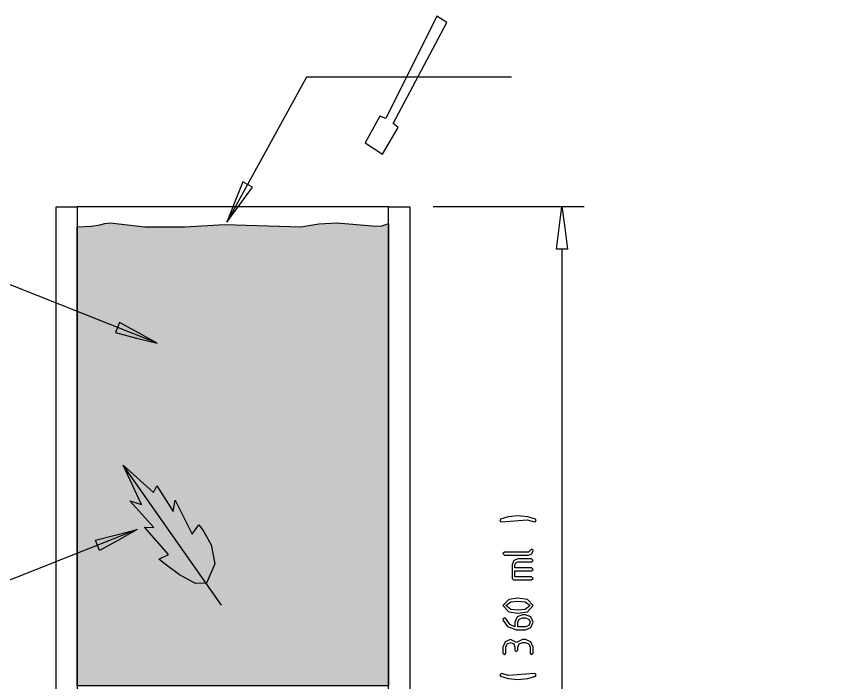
# Model space of a CAD drawing. Header units: metres. Extents: x 0 to 16.5, y 0 to 11.5.
# Drawn here: x 6.787 to 8.148, y 5.458 to 6.574 of the extents above; entities that cross this region are included whole.
import ezdxf

# ---------------------------------------------------------------- set-up
doc = ezdxf.new("R2010")
doc.units = ezdxf.units.M
doc.layers.add('champagne', color=30, linetype='Continuous')

msp = doc.modelspace()

# ---------------------------------------------------------------- hatches: boundary and pattern name
at = {"layer": 'champagne'}
h = msp.add_hatch(dxfattribs=at)
h.set_pattern_fill('AR-BRELM', color=256, scale=0.001, style=0)
h.set_pattern_definition([(0, (13.34242, 6.1967), (0, 0.135484), [0.193675, -0.009525]), (0, (13.34242, 6.25385), (0, 0.135484), [0.193675, -0.009525]), (0, (13.39322, 6.26444), (0, 0.135484), [0.092075, -0.009525]), (0, (13.39322, 6.32159), (0, 0.135484), [0.092075, -0.009525]), (90, (13.34242, 6.1967), (-0.2032, 1e-17), [0.05715, -0.0783336]), (90, (13.3329, 6.1967), (-0.2032, 1e-17), [0.05715, -0.0783336]), (90, (13.39322, 6.26444), (-0.1016, 6e-18), [0.05715, -0.0783336]), (90, (13.3837, 6.26444), (-0.1016, 6e-18), [0.05715, -0.0783336])])
h.paths.add_polyline_path([(7.4108, 6.2268), (7.3981, 6.2221), (7.3838, 6.2229), (7.3239, 6.2277), (7.2938, 6.2261), (7.2636, 6.2214), (7.1361, 6.2254), (7.0696, 6.2213), (7.0026, 6.2214), (6.9443, 6.228), (6.9355, 6.227), (6.9269, 6.2247), (6.9131, 6.2225), (6.8891, 6.2214), (6.8891, 6.0794), (6.9567, 6.0527), (6.9602, 6.0613), (6.9917, 6.0438), (7.0233, 6.0264), (6.9883, 6.0351), (6.9533, 6.0441), (6.9567, 6.0527), (6.8891, 6.0794), (6.8891, 5.6746), (6.9232, 5.6881), (6.9198, 5.6967), (6.9547, 5.7056), (6.9897, 5.7144), (6.9582, 5.6969), (6.9267, 5.6794), (6.9232, 5.6881), (6.8891, 5.6746), (6.8891, 5.4527), (7.4108, 5.4527)])
h.paths.add_polyline_path([(7.0226, 5.7875), (7.05, 5.7445), (7.0531, 5.7637), (7.0818, 5.7068), (7.0928, 5.7222), (7.1001, 5.7128), (7.1134, 5.6889), (7.1197, 5.6572), (7.1056, 5.6242), (7.1054, 5.6245), (7.087, 5.624), (7.0603, 5.6387), (7.0363, 5.6564), (7.026, 5.6649), (7.0418, 5.6725), (7.0016, 5.7182), (7.0177, 5.7179), (6.9774, 5.7626), (6.9971, 5.7564), (6.966, 5.8223), (7.0169, 5.7765)], flags=16)
h.paths.add_polyline_path([(6.9567, 6.0527), (6.9567, 6.0527), (6.9533, 6.0441), (6.9883, 6.0351), (7.0233, 6.0264)], flags=17)
h.paths.add_polyline_path([(6.9602, 6.0613), (6.9567, 6.0527), (7.0233, 6.0264), (6.9917, 6.0438)], flags=17)
h.paths.add_polyline_path([(7.1001, 5.7128), (7.0928, 5.7222), (7.0818, 5.7068), (7.0531, 5.7637), (7.05, 5.7445), (7.0226, 5.7875), (7.0169, 5.7765), (6.966, 5.8223), (7.1054, 5.6245), (7.1057, 5.6245), (7.1197, 5.6572), (7.1134, 5.6889)], flags=0)
h.paths.add_polyline_path([(6.966, 5.8223), (6.9971, 5.7564), (6.9774, 5.7626), (7.0177, 5.7179), (7.0016, 5.7182), (7.0418, 5.6725), (7.026, 5.6649), (7.0363, 5.6564), (7.0603, 5.6387), (7.087, 5.624), (7.1054, 5.6245)], flags=0)
h.paths.add_polyline_path([(6.9582, 5.6969), (6.9897, 5.7144), (6.9232, 5.6881), (6.9232, 5.688), (6.9267, 5.6794)], flags=17)
h.paths.add_polyline_path([(6.9897, 5.7144), (6.9547, 5.7056), (6.9198, 5.6967), (6.9232, 5.6881)], flags=17)
h.paths.add_polyline_path([(15.4997, 4.2026), (15.1024, 4.2026), (15.1024, 4.0326), (15.4997, 4.0326)])

# ---------------------------------------------------------------- linework, layer by layer
for points in [[(7.4061, 6.4025), (7.3961, 6.4067), (7.3715, 6.3619), (7.4006, 6.343), (7.4268, 6.3877), (7.4186, 6.3943), (7.508, 6.5634), (7.4915, 6.5737), (7.4061, 6.4025)], [(7.1663, 6.2965), (7.1531, 6.2629), (7.14, 6.2293), (7.1613, 6.2584), (7.1826, 6.2875), (7.1744, 6.292), (7.1663, 6.2965)], [(7.1663, 6.2965), (7.1531, 6.2629), (7.14, 6.2293), (7.1613, 6.2584), (7.1826, 6.2875), (7.1744, 6.292), (7.1663, 6.2965)], [(7.4108, 6.2546), (6.8891, 6.2546), (6.8891, 6.2214), (6.8891, 5.4527), (6.8891, 5.1422), (6.8891, 4.8345), (7.4108, 4.8345), (7.4108, 5.1422), (7.4108, 5.4527), (7.4108, 6.2268), (7.4108, 6.2546)], [(7.7011, 6.1839), (7.6918, 6.1839), (7.6962, 6.2197), (7.7007, 6.2555), (7.7056, 6.2198), (7.7104, 6.184), (7.7011, 6.1839)], [(7.7011, 6.1839), (7.6918, 6.1839), (7.6962, 6.2197), (7.7007, 6.2555), (7.7056, 6.2198), (7.7104, 6.184), (7.7011, 6.1839)], [(7.4108, 6.2268), (7.4108, 5.4527), (6.8891, 5.4527), (6.8891, 6.2214), (6.9131, 6.2225), (6.9269, 6.2247), (6.9355, 6.227), (6.9443, 6.228), (7.0026, 6.2214), (7.0696, 6.2213), (7.1361, 6.2254), (7.2636, 6.2214), (7.2938, 6.2261), (7.3239, 6.2277), (7.3838, 6.2229), (7.3981, 6.2221), (7.4108, 6.2268)], [(6.9567, 6.0527), (6.9533, 6.0441), (6.9883, 6.0351), (7.0233, 6.0264), (6.9917, 6.0438), (6.9602, 6.0613), (6.9567, 6.0527)], [(6.9567, 6.0527), (6.9533, 6.0441), (6.9883, 6.0351), (7.0233, 6.0264), (6.9917, 6.0438), (6.9602, 6.0613), (6.9567, 6.0527)], [(7.6426, 5.7309), (7.6553, 5.7273), (7.657, 5.728), (7.6578, 5.7298), (7.6566, 5.7319), (7.644, 5.7357), (7.6274, 5.7374), (7.6109, 5.7357), (7.5983, 5.7319), (7.5972, 5.7298), (7.5979, 5.728), (7.5997, 5.7273), (7.6426, 5.7309)], [(6.9232, 5.688), (6.9198, 5.6967), (6.9547, 5.7056), (6.9897, 5.7144), (6.9582, 5.6969), (6.9267, 5.6794), (6.9232, 5.688)], [(6.9232, 5.688), (6.9198, 5.6967), (6.9547, 5.7056), (6.9897, 5.7144), (6.9582, 5.6969), (6.9267, 5.6794), (6.9232, 5.688)], [(7.6452, 5.6717), (7.6507, 5.6738), (7.6528, 5.6793), (7.6503, 5.6818), (7.6477, 5.6792), (7.6452, 5.6767), (7.6047, 5.6767), (7.6021, 5.6742), (7.6047, 5.6717), (7.6452, 5.6717)], [(7.6199, 5.6301), (7.6503, 5.6301), (7.6528, 5.6326), (7.6503, 5.6351), (7.6224, 5.6351), (7.6224, 5.6452), (7.6503, 5.6452), (7.6528, 5.6477), (7.6503, 5.6503), (7.6224, 5.6503), (7.6224, 5.6554), (7.6239, 5.6589), (7.6274, 5.6604), (7.6503, 5.6604), (7.6528, 5.6629), (7.6503, 5.6654), (7.6275, 5.6654), (7.6203, 5.6625), (7.6174, 5.6553), (7.6174, 5.6326), (7.6199, 5.6301)], [(7.6118, 5.5975), (7.6021, 5.5871), (7.6118, 5.5767), (7.6274, 5.5745), (7.6431, 5.5767), (7.6528, 5.5871), (7.6431, 5.5975), (7.6274, 5.5997), (7.6118, 5.5975)], [(7.6394, 5.5934), (7.6477, 5.5871), (7.6394, 5.5808), (7.6274, 5.5795), (7.6157, 5.5809), (7.6072, 5.5871), (7.6156, 5.5934), (7.6274, 5.5947), (7.6394, 5.5934)], [(7.6027, 5.5621), (7.6099, 5.5524), (7.6249, 5.5467), (7.6402, 5.5467), (7.6491, 5.5504), (7.6528, 5.5593), (7.6491, 5.5682), (7.6401, 5.5719), (7.635, 5.5719), (7.6261, 5.5684), (7.6224, 5.5593), (7.6224, 5.5519), (7.6136, 5.5558), (7.6069, 5.5657), (7.6047, 5.5669), (7.6021, 5.5644), (7.6027, 5.5621)], [(7.6274, 5.5593), (7.6296, 5.5647), (7.635, 5.5669), (7.6401, 5.5669), (7.6456, 5.5647), (7.6477, 5.5593), (7.6456, 5.5539), (7.6401, 5.5517), (7.6274, 5.5517), (7.6274, 5.5593)], [(7.6296, 5.5231), (7.635, 5.5253), (7.6401, 5.5253), (7.6456, 5.5231), (7.6477, 5.5176), (7.6477, 5.5075), (7.6503, 5.505), (7.6528, 5.5075), (7.6528, 5.5176), (7.6491, 5.5266), (7.6401, 5.5303), (7.635, 5.5303), (7.6249, 5.5253), (7.6148, 5.5303), (7.6059, 5.5266), (7.6021, 5.5176), (7.6021, 5.5075), (7.6047, 5.505), (7.6072, 5.5075), (7.6072, 5.5176), (7.6094, 5.5231), (7.6148, 5.5253), (7.6202, 5.5231), (7.6224, 5.5177), (7.6224, 5.5126), (7.6249, 5.5101), (7.6274, 5.5126), (7.6274, 5.5177), (7.6296, 5.5231)], [(7.6123, 5.4699), (7.5997, 5.4735), (7.5972, 5.4709), (7.5983, 5.4688), (7.6109, 5.465), (7.6274, 5.4634), (7.644, 5.465), (7.6566, 5.4688), (7.6578, 5.4709), (7.657, 5.4727), (7.6553, 5.4735), (7.6123, 5.4699)]]:
    msp.add_lwpolyline(points, close=True)
for points in [[(7.6163, 6.4718), (7.2731, 6.4718), (7.14, 6.2293)], [(7.4108, 6.2546), (7.4461, 6.2546), (7.4461, 4.7521), (6.8538, 4.7521), (6.8538, 6.2546), (6.8891, 6.2546)], [(7.4854, 6.2555), (7.7383, 6.2555)], [(6.8891, 6.2214), (6.9131, 6.2225), (6.9269, 6.2247), (6.9355, 6.227), (6.9443, 6.228), (7.0026, 6.2214), (7.0696, 6.2213), (7.1361, 6.2254), (7.2636, 6.2214), (7.2938, 6.2261), (7.3239, 6.2277), (7.3838, 6.2229), (7.3981, 6.2221), (7.4108, 6.2268)], [(7.7006, 6.1844), (7.7006, 4.825)], [(7.0233, 6.0264), (6.7427, 6.1373), (6.6813, 6.1373)], [(7.1311, 5.588), (6.966, 5.8223), (7.0169, 5.7765), (7.0226, 5.7875), (7.05, 5.7445), (7.0531, 5.7637), (7.0818, 5.7068), (7.0928, 5.7222), (7.1001, 5.7128), (7.1134, 5.6889), (7.1197, 5.6572), (7.1057, 5.6245), (7.087, 5.624), (7.0603, 5.6387), (7.0363, 5.6564), (7.026, 5.6649), (7.0418, 5.6725), (7.0016, 5.7182), (7.0177, 5.7179), (6.9774, 5.7626), (6.9971, 5.7564), (6.966, 5.8223)], [(6.9897, 5.7144), (6.7092, 5.6035), (6.6478, 5.6035)]]:
    msp.add_lwpolyline(points)

doc.saveas('drawing.dxf')
